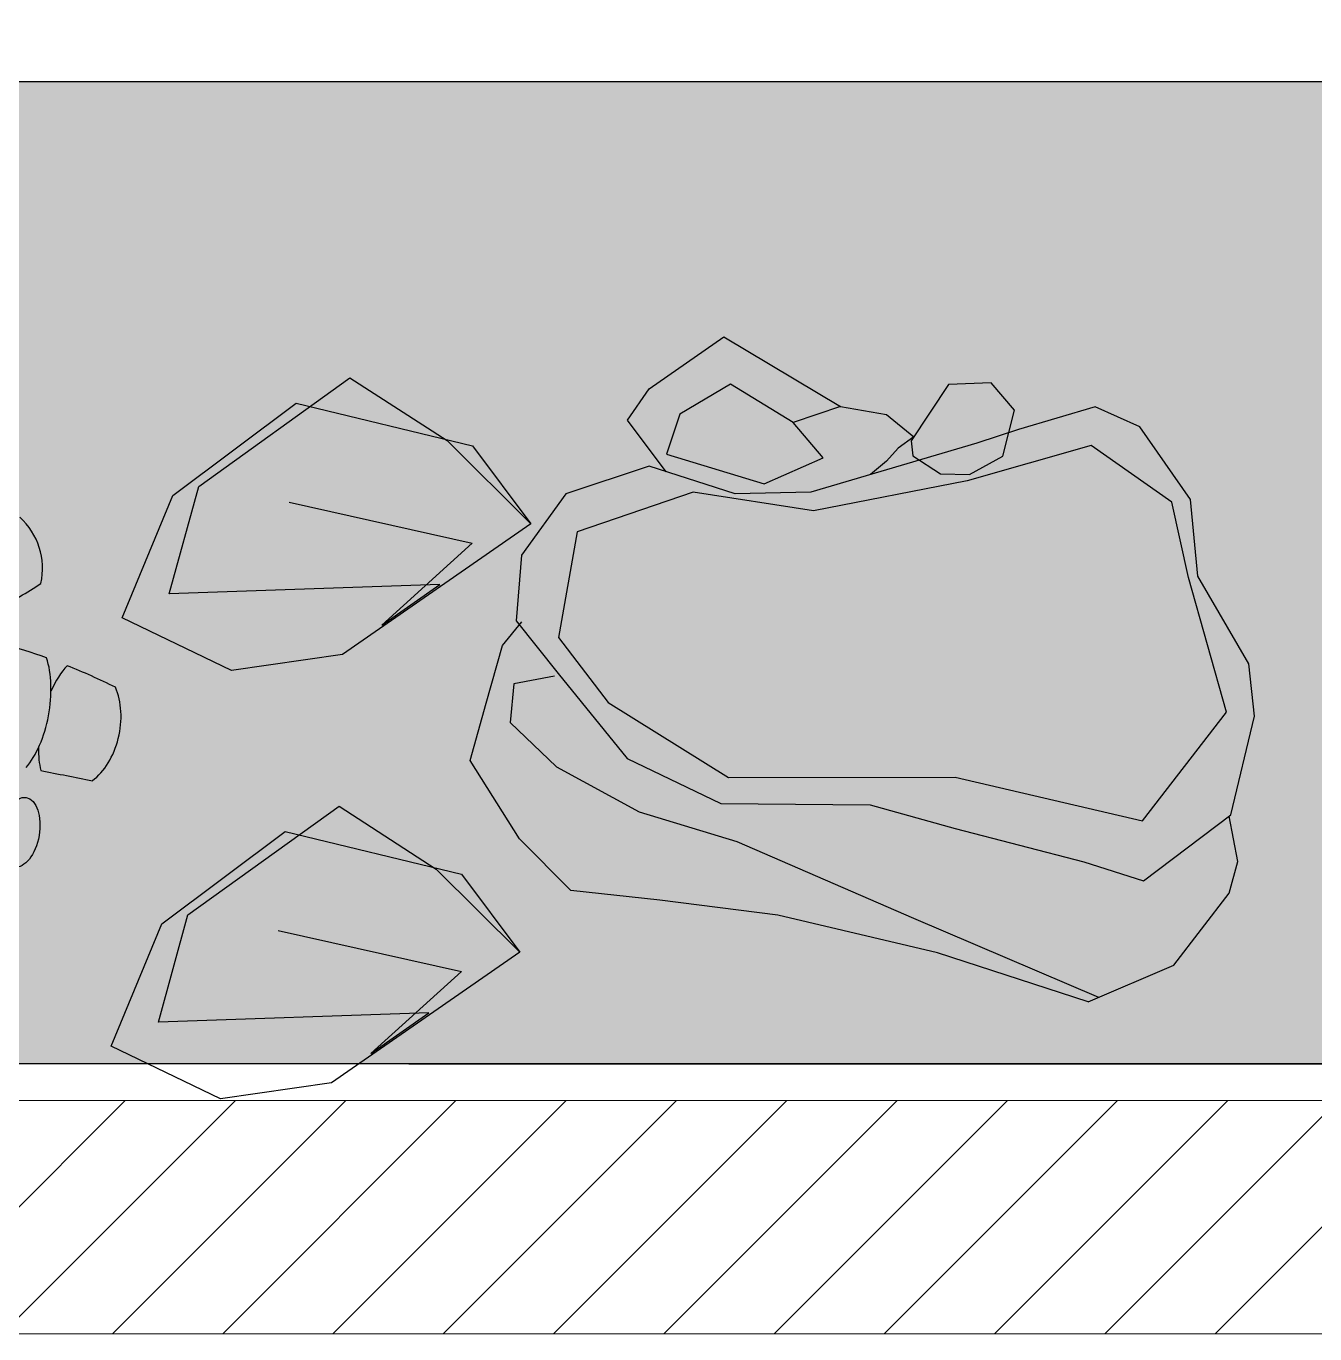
# Model space of a CAD drawing. Header units: millimetres. Extents: x -343543 to 400519, y -115663 to 104219.
# Drawn here: x -161489 to -160964, y 14605 to 15138 of the extents above; entities that cross this region are included whole.
import ezdxf
from ezdxf.xclip import XClip

# ---------------------------------------------------------------- set-up
doc = ezdxf.new("R2010")
doc.units = ezdxf.units.MM
doc.header["$XCLIPFRAME"] = 0
doc.linetypes.add('XREF MAT BANG TUONG XAY$0$CENTER', pattern=[50.8, 31.75, -6.35, 6.35, -6.35])
doc.layers.get('0').update_dxf_attribs({"color": 231, "lineweight": 0})
for name, color, linetype, lineweight in [('A-PATT', 252, 'Continuous', 9), ('A-SYMBOLS', 10, 'Continuous', 13), ('XREF MAT BANG TUONG XAY$0$A-GRID', 8, 'XREF MAT BANG TUONG XAY$0$CENTER', 15), ('XREF MAT BANG TUONG XAY$0$A-WALL-INT', 8, 'Continuous', 9)]:
    doc.layers.add(name, color=color, linetype=linetype, lineweight=lineweight)
for name, color, linetype in [('XREF MAT BANG NOI THAT$0$A-PATT', 8, 'Continuous'), ('XREF MAT BANG NOI THAT$0$FF-Plants', 8, 'Continuous'), ('XREF MAT BANG TUONG XAY$0$A-FNSH', 8, 'Continuous'), ('XREF MAT BANG TUONG XAY$0$A-FURN', 8, 'Continuous'), ('XREF MAT BANG TUONG XAY$0$A-PATT', 8, 'Continuous')]:
    doc.layers.add(name, color=color, linetype=linetype)

# ---------------------------------------------------------------- blocks, each defined once
blk = doc.blocks.new('XREF MAT BANG TUONG XAY$0$00.xref_IKIGAI_Truc')
at = {"layer": 'XREF MAT BANG TUONG XAY$0$A-GRID', "color": 8, "ltscale": 20}
blk.add_lwpolyline([(-2907.53, 14700), (42750, 14700)], dxfattribs=at)
blk = doc.blocks.new('XREF MAT BANG TUONG XAY$0$xref_IKIGAI_Cot')
at = {"layer": 'XREF MAT BANG TUONG XAY$0$A-GRID', "color": 8, "ltscale": 20}
blk.add_lwpolyline([(-2907.53, 14700), (42750, 14700)], dxfattribs=at)
blk = doc.blocks.new('*U244')
at = {"layer": 'XREF MAT BANG TUONG XAY$0$A-PATT'}
h = blk.add_hatch(dxfattribs=at)
h.set_pattern_fill('ANSI31', color=8, scale=10)
h.set_pattern_definition([(45, (42836.782, -11178.564), (-22.45064, 22.45064), [])])
h.paths.add_polyline_path([(-38.7, 47.5), (7351.29, 47.5), (7351.29, -47.5), (-38.7, -47.5)])
at = {"layer": 'XREF MAT BANG TUONG XAY$0$A-WALL-INT', "color": 8}
blk.add_lwpolyline([(-38.7, 47.5), (7351.29, 47.5), (7351.29, -47.5), (-38.7, -47.5)], close=True, dxfattribs=at)
blk = doc.blocks.new('XREF MAT BANG NOI THAT$0$YLD.Studio-02-172')
at = {"layer": 'XREF MAT BANG NOI THAT$0$FF-Plants', "color": 8}
for p, q in [((-95.53, 150.86), (-66.24, 174.66)), ((-66.24, 174.66), (-42.19, 170.85)), ((-42.19, 170.85), (-18.15, 167.04)), ((-18.15, 167.04), (-7.61, 160.36)), ((-48.87, 160.31), (-64.65, 139.38)), ((-33.08, 160.62), (-48.87, 160.31)), ((-27.95, 144.55), (-33.08, 160.62)), ((-7.47, 162.78), (-26.81, 143.27)), ((19.27, 163.67), (-7.47, 162.78)), ((46.32, 148.77), (19.27, 163.67)), ((-113.87, 127.65), (-95.53, 150.86)), ((-12.16, 144.85), (-36.04, 121.6)), ((31.38, 142.35), (-12.16, 144.85)), ((61.42, 116.35), (46.32, 148.77)), ((-64.65, 139.38), (-78.85, 103.79)), ((-26.81, 143.27), (-57.84, 111.2)), ((53.04, 97.42), (31.38, 142.35)), ((-113.56, 91.23), (-113.87, 127.65)), ((60.04, 109.22), (78.98, 127.44)), ((78.98, 127.44), (92.74, 120.1)), ((-36.04, 121.6), (-60.63, 69.34)), ((92.74, 120.1), (117.33, 92.49)), ((54.47, 80.35), (61.42, 116.35)), ((-57.84, 111.2), (-71.45, 71.18)), ((67.12, 109.95), (59.89, 69.12)), ((83.91, 106.56), (67.12, 109.95)), ((98.57, 87.52), (83.91, 106.56)), ((-78.85, 103.79), (-86.08, 62.95)), ((51.37, 47.77), (53.04, 97.42)), ((53.04, 97.42), (53.04, 97.42)), ((-113.95, 42.72), (-113.56, 91.23)), ((117.33, 92.49), (94.85, 41.96)), ((86.07, 60.33), (98.57, 87.52)), ((58.76, 49.77), (54.47, 80.35)), ((-71.45, 71.18), (-64.85, 10.77)), ((-60.63, 69.34), (-49.5, -22.33)), ((59.89, 69.12), (73.14, 46.51)), ((-86.08, 62.95), (-108.65, -12.19)), ((73.14, 46.51), (86.07, 60.33)), ((94.85, 41.96), (86.07, 60.33)), ((86.55, -14.93), (58.76, 49.77)), ((-121.45, -23.59), (-113.95, 42.72)), ((70.9, -12.81), (51.37, 47.77)), ((94.85, 41.96), (93.84, 22.91)), ((74.96, 20.73), (68.76, 26.54)), ((93.84, 22.91), (86.04, 10.81)), ((80.73, 16.58), (74.96, 20.73)), ((86.04, 10.81), (80.73, 16.58)), ((-64.85, 10.77), (-70.27, -24.77)), ((84.28, 11.63), (78.32, 10.33)), ((108.9, -0.74), (84.28, 11.63)), ((78.32, 10.33), (72.34, -1.7)), ((72.34, -1.7), (73.54, -13.54)), ((111.67, -17.85), (108.9, -0.74)), ((-108.65, -12.19), (-131.64, -90.89)), ((91.14, -61.3), (70.9, -12.81)), ((73.54, -13.54), (82.47, -26.06)), ((94.1, -31.14), (86.55, -14.93)), ((101.63, -28.58), (111.67, -17.85)), ((-133.96, -86.84), (-121.45, -23.59)), ((-70.27, -24.77), (-77.58, -78.45)), ((-49.5, -22.33), (-58.21, -100.2)), ((82.47, -26.06), (101.63, -28.58)), ((106.93, -61), (94.1, -31.14)), ((72.1, -96.61), (91.14, -61.3)), ((100.97, -80.07), (106.93, -61)), ((-77.58, -78.45), (-82.41, -103.49)), ((74.1, -104), (100.97, -80.07)), ((-133.96, -86.84), (-115.11, -119.75)), ((-58.21, -100.2), (-10.17, -128.82)), ((42.37, -107.03), (72.1, -96.61)), ((-82.41, -103.49), (-51.51, -135.6)), ((43.37, -110.73), (74.1, -104)), ((-10.17, -128.82), (42.37, -107.03)), ((10.38, -135.52), (43.37, -110.73)), ((-115.11, -119.75), (-83.24, -138.63)), ((-70, -140.61), (-52.18, -134.9)), ((-51.51, -135.6), (-10.53, -140.39)), ((-10.53, -140.39), (10.38, -135.52)), ((-83.24, -138.63), (-70, -140.61))]:
    blk.add_line(p, q, dxfattribs=at)
blk = doc.blocks.new('XREF MAT BANG NOI THAT$0$YLD.Studio-05-32')
at = {"layer": 'XREF MAT BANG NOI THAT$0$FF-Plants', "color": 8}
for p, q in [((31.22, 53.43), (92.79, 97.72)), ((92.79, 97.72), (132.3, 72.09)), ((20.65, 49.77), (70.85, 87.38)), ((70.85, 87.38), (142.68, 70.04)), ((132.3, 72.09), (166.47, 38.23)), ((142.68, 70.04), (166.47, 38.23)), ((19.22, 9.76), (31.22, 53.43)), ((0, 0), (20.65, 49.77)), ((68.06, 47.09), (142.6, 30.32)), ((166.47, 38.23), (89.77, -14.94)), ((142.6, 30.32), (105.7, -3.05)), ((129.4, 13.56), (19.22, 9.76)), ((105.7, -3.05), (129.4, 13.56)), ((44.58, -21.49), (0, 0)), ((89.77, -14.94), (44.58, -21.49))]:
    blk.add_line(p, q, dxfattribs=at)
blk = doc.blocks.new('XREF MAT BANG NOI THAT$0$YLD.Studio-03-28')
at = {"layer": 'XREF MAT BANG NOI THAT$0$FF-Plants', "color": 8}
for centre, major_axis, ratio, start_param, end_param in [((-65.4, -170.23), (-14.12, 2.44), 0.543524, 4.712389, 10.995574), ((-243.8, -91.45), (223.08, 143.01), 1, -0.91466, -0.843709), ((249.16, -37.37), (-201.19, 157.88), 1, 1.171755, 1.250482), ((42.16, -151.58), (26.72, 7.43), 1, 4.215397, 5.285768), ((-14.41, -167.33), (-29.71, 5.01), 0.490947, 0.678699, 2.38936), ((9598.21, -2076.1), (-9680.08, 1672.37), 1, -0.02331, -0.021125), ((-22.06, -193.56), (-29.37, 6.73), 0.490947, -1.152148, -0.795463), ((-22.06, -193.56), (-29.37, 6.73), 0.490947, 3.847362, 4.32554), ((-243.8, -91.45), (172.72, 200.95), 1, -1.320605, -1.239195), ((-22.06, -193.56), (-25.27, 5.06), 0.671515, 0.638476, 2.368728)]:
    blk.add_ellipse(centre, major_axis=major_axis, ratio=ratio, start_param=start_param, end_param=end_param, dxfattribs=at)
blk = doc.blocks.new('XREF MAT BANG NOI THAT')
at = {"layer": 'XREF MAT BANG NOI THAT$0$A-PATT'}
h = blk.add_hatch(dxfattribs=at)
h.set_pattern_fill('CROSS', color=8, scale=5)
h.paths.add_polyline_path([(17730, 15115), (22270.01, 15115), (22270.01, 14715), (17730, 14715)])
at = {"color": 8}
for points in [[(17600, 15565), (22400, 15565), (22400, 15115), (17600, 15115)], [(17730, 15115), (22270.01, 15115), (22270.01, 14715), (17730, 14715)]]:
    blk.add_lwpolyline(points, close=True, dxfattribs=at)
for name, p, rotation in [('XREF MAT BANG NOI THAT$0$YLD.Studio-03-28', (19671.51, 14874.64), 90), ('XREF MAT BANG NOI THAT$0$YLD.Studio-02-172', (20206.15, 14883.53), 83.20560456446584)]:
    blk.add_blockref(name, p, dxfattribs=dict(at, rotation=rotation))
for p in [(19883.21, 14896.63), (19878.75, 14722.17)]:
    blk.add_blockref('XREF MAT BANG NOI THAT$0$YLD.Studio-05-32', p, dxfattribs=at)
blk = doc.blocks.new('01.Xref _MB T1')
at = {"layer": 'XREF MAT BANG TUONG XAY$0$A-FNSH', "color": 8, "elevation": 0}
blk.add_lwpolyline([(17729.99734, 15115.0002), (22270.01323, 15115.0002), (22270.01323, 14715.0002), (17729.99734, 14715.0002)], close=True, dxfattribs=at)
for points in [[(19999.99607, 14715), (15914.99991, 14714.99991), (15914.99991, 14589.99991), (16079.99997, 14589.99991), (16080.00846, 12469.99987), (16204.99154, 12470.00001), (16204.98304, 14284.99953), (16319.99027, 14284.99599), (16319.99965, 14590), (19999.99612, 14590)], [(20000.00534, 14715), (24084.99201, 14714.99991), (24084.99201, 14589.99991), (23920.00144, 14589.99991), (23919.99295, 12469.99987), (23795.00988, 12470.00001), (23795.01837, 14284.99953), (23680.01114, 14284.99599), (23680.00176, 14590), (20000.00529, 14590)]]:
    blk.add_lwpolyline(points, dxfattribs=at)
at = {"color": 8}
blk.add_blockref('XREF MAT BANG TUONG XAY$0$00.xref_IKIGAI_Truc', (0.00011, 0), dxfattribs=at)
ref = blk.add_blockref('XREF MAT BANG TUONG XAY$0$xref_IKIGAI_Cot', (-0.00927, -0.00001), dxfattribs=at)
XClip(ref).set_block_clipping_path([(-1610.3425959283, -2225.6693134198), (41829.1295208634, 21555.8819575264)])
at = {"layer": 'XREF MAT BANG TUONG XAY$0$A-FURN', "color": 8}
blk.add_blockref('*U244', (16343.69831, 14652.50058), dxfattribs=at)
at = {"layer": 'A-PATT', "color": 8}
blk.add_blockref('XREF MAT BANG NOI THAT', (0, 0), dxfattribs=at)

msp = doc.modelspace()

# ---------------------------------------------------------------- block references
at = {"layer": 'A-SYMBOLS'}
msp.add_blockref('01.Xref _MB T1', (-181333.08, 0), dxfattribs=at)

doc.saveas('drawing.dxf')
